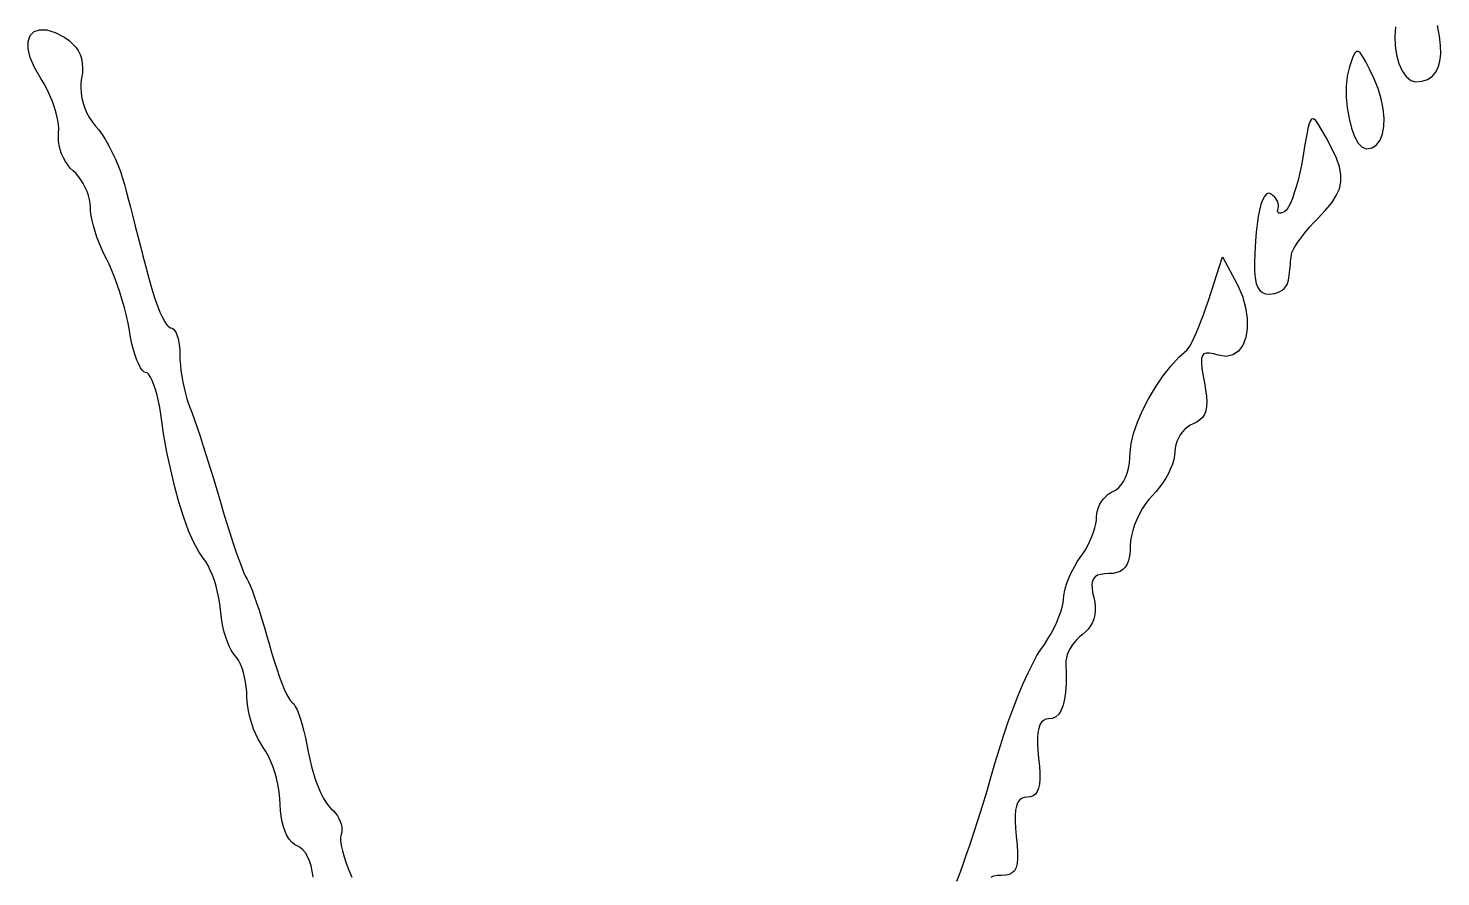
# Model space of a CAD drawing. Header units: millimetres. Extents: x 0 to 1242, y -2208 to 0.
# Drawn here: x 280.4 to 406.8, y -2132.1 to -2056.2 of the extents above; entities that cross this region are included whole.
import ezdxf

# ---------------------------------------------------------------- set-up
doc = ezdxf.new("R2010")
doc.units = ezdxf.units.MM
doc.layers.get('0').update_dxf_attribs({"linetype": 'CONTINUOUS'})

msp = doc.modelspace()

# ---------------------------------------------------------------- linework, layer by layer
for p, q in [((280.626125, -2056.873375), (280.963992, -2056.518968)), ((280.963992, -2056.518968), (281.452411, -2056.342389)), ((281.452411, -2056.342389), (282.080984, -2056.361176)), ((282.080984, -2056.361176), (282.839313, -2056.592867)), ((282.839313, -2056.592867), (283.717, -2057.055)), ((402.728112, -2056.084032), (402.657388, -2056.923543)), ((406.671182, -2056.919787), (406.495, -2055.976)), ((280.443639, -2058.045521), (280.449208, -2057.388072)), ((280.449208, -2057.388072), (280.626125, -2056.873375)), ((283.717, -2057.055), (284.091473, -2057.31474)), ((284.091473, -2057.31474), (284.414784, -2057.59428)), ((284.414784, -2057.59428), (284.687371, -2057.8947)), ((284.687371, -2057.8947), (284.909672, -2058.21708)), ((402.657388, -2056.923543), (402.688376, -2057.775336)), ((402.688376, -2057.775336), (402.813, -2058.601125)), ((406.764336, -2057.767616), (406.671182, -2056.919787)), ((406.774774, -2058.518689), (406.764336, -2057.767616)), ((280.619816, -2058.828184), (280.443639, -2058.045521)), ((280.988137, -2059.718523), (280.619816, -2058.828184)), ((284.909672, -2058.21708), (285.082125, -2058.5625)), ((285.082125, -2058.5625), (285.205168, -2058.93204)), ((285.205168, -2058.93204), (285.279239, -2059.32678)), ((398.78457, -2059.125248), (398.605, -2059.671)), ((398.94404, -2058.709864), (398.78457, -2059.125248)), ((399.09415, -2058.429756), (398.94404, -2058.709864)), ((399.24564, -2058.289832), (399.09415, -2058.429756)), ((399.40925, -2058.295), (399.24564, -2058.289832)), ((399.59572, -2058.450168), (399.40925, -2058.295)), ((399.81579, -2058.760244), (399.59572, -2058.450168)), ((400.0802, -2059.230136), (399.81579, -2058.760244)), ((402.813, -2058.601125), (403.023184, -2059.362624)), ((406.54875, -2059.727375), (406.702808, -2059.172208)), ((406.702808, -2059.172208), (406.774774, -2058.518689)), ((281.559, -2060.699), (280.988137, -2059.718523)), ((285.282217, -2060.19618), (285.212, -2060.673)), ((285.279239, -2059.32678), (285.304776, -2059.7478)), ((285.304776, -2059.7478), (285.282217, -2060.19618)), ((398.605, -2059.671), (398.41659, -2060.491245)), ((398.605, -2059.671), (398.605, -2059.671)), ((400.39969, -2059.864752), (400.0802, -2059.230136)), ((400.785, -2060.669), (400.39969, -2059.864752)), ((403.023184, -2059.362624), (403.310852, -2060.021547)), ((403.310852, -2060.021547), (403.667928, -2060.539608)), ((405.995606, -2060.539461), (406.312912, -2060.183392)), ((406.312912, -2060.183392), (406.54875, -2059.727375)), ((281.855952, -2061.179087), (281.559, -2060.699)), ((282.131376, -2061.688496), (281.855952, -2061.179087)), ((282.381924, -2062.216949), (282.131376, -2061.688496)), ((285.153962, -2061.106562), (285.141296, -2061.554896)), ((285.141296, -2061.554896), (285.172274, -2062.012074)), ((285.212, -2060.673), (285.153962, -2061.106562)), ((398.41659, -2060.491245), (398.32784, -2061.40512)), ((398.32784, -2061.40512), (398.32987, -2062.370235)), ((401.174289, -2061.603699), (400.785, -2060.669)), ((401.457312, -2062.524352), (401.174289, -2061.603699)), ((403.667928, -2060.539608), (404.086336, -2060.878521)), ((404.086336, -2060.878521), (404.558, -2061)), ((404.558, -2061), (405.117838, -2060.948563)), ((405.117838, -2060.948563), (405.597144, -2060.794784)), ((405.597144, -2060.794784), (405.995606, -2060.539461)), ((282.604248, -2062.754168), (282.381924, -2062.216949)), ((282.795, -2063.289875), (282.604248, -2062.754168)), ((285.172274, -2062.012074), (285.245168, -2062.472168)), ((285.245168, -2062.472168), (285.35825, -2062.92925)), ((285.35825, -2062.92925), (285.509792, -2063.377392)), ((398.32987, -2062.370235), (398.4138, -2063.3442)), ((401.636103, -2063.411093), (401.457312, -2062.524352)), ((282.950832, -2063.813792), (282.795, -2063.289875)), ((283.068396, -2064.315641), (282.950832, -2063.813792)), ((285.509792, -2063.377392), (285.698066, -2063.810666)), ((285.698066, -2063.810666), (285.921344, -2064.223144)), ((285.921344, -2064.223144), (286.177898, -2064.608898)), ((398.4138, -2063.3442), (398.57075, -2064.284625)), ((401.712696, -2064.244056), (401.636103, -2063.411093)), ((401.689125, -2065.003375), (401.712696, -2064.244056)), ((283.144344, -2064.785144), (283.068396, -2064.315641)), ((283.175328, -2065.212023), (283.144344, -2064.785144)), ((283.158, -2065.586), (283.175328, -2065.212023)), ((286.177898, -2064.608898), (286.466, -2064.962)), ((286.466, -2064.962), (286.754054, -2065.311384)), ((286.754054, -2065.311384), (287.049992, -2065.728232)), ((394.928261, -2065.034497), (394.783944, -2065.708608)), ((395.068552, -2064.584624), (394.928261, -2065.034497)), ((395.217375, -2064.348375), (395.068552, -2064.584624)), ((395.387288, -2064.315136), (395.217375, -2064.348375)), ((395.590849, -2064.474293), (395.387288, -2064.315136)), ((395.840616, -2064.815232), (395.590849, -2064.474293)), ((396.149147, -2065.327339), (395.840616, -2064.815232)), ((396.529, -2066), (396.149147, -2065.327339)), ((398.57075, -2064.284625), (398.79184, -2065.14912)), ((398.79184, -2065.14912), (399.06819, -2065.895295)), ((401.567424, -2065.669184), (401.689125, -2065.003375)), ((283.136639, -2065.940048), (283.158, -2065.586)), ((283.155952, -2066.309264), (283.136639, -2065.940048)), ((283.213233, -2066.686556), (283.155952, -2066.309264)), ((283.305776, -2067.064832), (283.213233, -2066.686556)), ((287.049992, -2065.728232), (287.348378, -2066.201588)), ((287.348378, -2066.201588), (287.643776, -2066.720496)), ((287.643776, -2066.720496), (287.93075, -2067.274)), ((394.623043, -2066.617571), (394.433, -2067.772)), ((394.783944, -2065.708608), (394.623043, -2066.617571)), ((397.048097, -2066.974048), (396.529, -2066)), ((399.06819, -2065.895295), (399.39092, -2066.48076)), ((399.39092, -2066.48076), (399.75115, -2066.863125)), ((400.633881, -2066.906891), (401.037768, -2066.640808)), ((401.037768, -2066.640808), (401.349627, -2066.221617)), ((401.349627, -2066.221617), (401.567424, -2065.669184)), ((283.430875, -2067.437), (283.305776, -2067.064832)), ((283.585824, -2067.795968), (283.430875, -2067.437)), ((283.767917, -2068.134644), (283.585824, -2067.795968)), ((287.93075, -2067.274), (288.203864, -2067.851144)), ((288.203864, -2067.851144), (288.457682, -2068.440972)), ((394.433, -2067.772), (394.308939, -2068.469941)), ((394.433, -2067.772), (394.433, -2067.772)), ((397.441056, -2067.834144), (397.048097, -2066.974048)), ((397.705579, -2068.602116), (397.441056, -2067.834144)), ((399.75115, -2066.863125), (400.14, -2067)), ((400.14, -2067), (400.633881, -2066.906891)), ((283.974448, -2068.445936), (283.767917, -2068.134644)), ((284.202711, -2068.722752), (283.974448, -2068.445936)), ((284.45, -2068.958), (284.202711, -2068.722752)), ((284.700436, -2069.192029), (284.45, -2068.958)), ((284.938368, -2069.464752), (284.700436, -2069.192029)), ((288.457682, -2068.440972), (288.686768, -2069.032528)), ((288.686768, -2069.032528), (288.885686, -2069.614856)), ((394.168192, -2069.147008), (394.014113, -2069.793067)), ((394.308939, -2068.469941), (394.168192, -2069.147008)), ((397.839368, -2069.299792), (397.705579, -2068.602116)), ((397.840125, -2069.949), (397.839368, -2069.299792)), ((285.160532, -2069.769323), (284.938368, -2069.464752)), ((285.363664, -2070.098896), (285.160532, -2069.769323)), ((285.5445, -2070.446625), (285.363664, -2070.098896)), ((285.699776, -2070.805664), (285.5445, -2070.446625)), ((288.885686, -2069.614856), (289.049, -2070.177)), ((289.049, -2070.177), (289.205681, -2070.776697)), ((393.850056, -2070.397984), (393.679375, -2070.951625)), ((394.014113, -2069.793067), (393.850056, -2070.397984)), ((397.705552, -2070.571568), (397.840125, -2069.949)), ((285.826228, -2071.169167), (285.699776, -2070.805664)), ((285.920592, -2071.530288), (285.826228, -2071.169167)), ((285.979604, -2071.882181), (285.920592, -2071.530288)), ((289.205681, -2070.776697), (289.385408, -2071.467696)), ((289.385408, -2071.467696), (289.583807, -2072.233059)), ((390.841632, -2071.580592), (390.69675, -2071.98725)), ((390.996486, -2071.271746), (390.841632, -2071.580592)), ((391.159224, -2071.067504), (390.996486, -2071.271746)), ((391.327758, -2070.974658), (391.159224, -2071.067504)), ((391.5, -2071), (391.327758, -2070.974658)), ((391.658027, -2071.091666), (391.5, -2071)), ((391.801096, -2071.199808), (391.658027, -2071.091666)), ((391.927689, -2071.321642), (391.801096, -2071.199808)), ((392.036288, -2071.454384), (391.927689, -2071.321642)), ((392.125375, -2071.59525), (392.036288, -2071.454384)), ((392.193432, -2071.741456), (392.125375, -2071.59525)), ((392.238941, -2071.890218), (392.193432, -2071.741456)), ((393.505424, -2071.443856), (393.331557, -2071.864543)), ((393.679375, -2070.951625), (393.505424, -2071.443856)), ((396.466873, -2072.497712), (397.021224, -2071.824096)), ((397.021224, -2071.824096), (397.433351, -2071.189324)), ((397.433351, -2071.189324), (397.705552, -2070.571568)), ((286, -2072.218), (285.979604, -2071.882181)), ((286.018936, -2072.571819), (286, -2072.218)), ((286.073728, -2072.975792), (286.018936, -2072.571819)), ((286.161352, -2073.420193), (286.073728, -2072.975792)), ((289.583807, -2072.233059), (289.796504, -2073.055848)), ((289.796504, -2073.055848), (290.019125, -2073.919125)), ((390.445254, -2073.066834), (390.342816, -2073.726176)), ((390.563928, -2072.484928), (390.445254, -2073.066834)), ((390.69675, -2071.98725), (390.563928, -2072.484928)), ((392.18416, -2072.555808), (392.192355, -2072.450146)), ((392.199125, -2072.640422), (392.18416, -2072.555808)), ((392.192355, -2072.450146), (392.225, -2072.324)), ((392.23596, -2072.703424), (392.199125, -2072.640422)), ((392.225, -2072.324), (392.256243, -2072.184274)), ((392.293375, -2072.74425), (392.23596, -2072.703424)), ((392.260384, -2072.038752), (392.238941, -2071.890218)), ((392.256243, -2072.184274), (392.260384, -2072.038752)), ((392.37008, -2072.762336), (392.293375, -2072.74425)), ((392.464785, -2072.757118), (392.37008, -2072.762336)), ((392.5762, -2072.728032), (392.464785, -2072.757118)), ((392.703035, -2072.674514), (392.5762, -2072.728032)), ((392.844, -2072.596), (392.703035, -2072.674514)), ((392.997491, -2072.450749), (392.844, -2072.596)), ((393.161128, -2072.203552), (392.997491, -2072.450749)), ((393.331557, -2071.864543), (393.161128, -2072.203552)), ((395.768, -2073.232), (396.466873, -2072.497712)), ((286.278784, -2073.895296), (286.161352, -2073.420193)), ((286.423, -2074.391375), (286.278784, -2073.895296)), ((290.019125, -2073.919125), (290.247296, -2074.805952)), ((390.342816, -2073.726176), (390.258702, -2074.456162)), ((394.732037, -2074.369078), (395.058888, -2073.987312)), ((395.058888, -2073.987312), (395.405851, -2073.606014)), ((395.405851, -2073.606014), (395.768, -2073.232)), ((286.590976, -2074.898704), (286.423, -2074.391375)), ((286.779688, -2075.407557), (286.590976, -2074.898704)), ((286.986112, -2075.908208), (286.779688, -2075.407557)), ((290.247296, -2074.805952), (290.476643, -2075.699391)), ((390.195, -2075.25), (390.1382, -2076.296923)), ((390.258702, -2074.456162), (390.195, -2075.25)), ((393.724273, -2075.764502), (393.921416, -2075.449024)), ((393.921416, -2075.449024), (394.158375, -2075.10675)), ((394.158375, -2075.10675), (394.430224, -2074.744496)), ((394.430224, -2074.744496), (394.732037, -2074.369078)), ((287.207224, -2076.390931), (286.986112, -2075.908208)), ((287.44, -2076.846), (287.207224, -2076.390931)), ((287.680725, -2077.324418), (287.44, -2076.846)), ((290.476643, -2075.699391), (290.702792, -2076.582504)), ((290.702792, -2076.582504), (290.921369, -2077.438353)), ((385.988, -2080.581), (387.267, -2076.662)), ((387.267, -2076.662), (388.582, -2079.171)), ((390.1382, -2076.296923), (390.11428, -2077.188224)), ((393.350548, -2077.089005), (393.376512, -2076.86696)), ((393.376512, -2076.86696), (393.400184, -2076.663035)), ((393.400184, -2076.663035), (393.421, -2076.482)), ((393.421, -2076.482), (393.469139, -2076.287806)), ((393.469139, -2076.287806), (393.571872, -2076.046368)), ((393.571872, -2076.046368), (393.724273, -2075.764502)), ((287.92484, -2077.874704), (287.680725, -2077.324418)), ((288.168055, -2078.483406), (287.92484, -2077.874704)), ((290.921369, -2077.438353), (291.128, -2078.25)), ((390.11428, -2077.188224), (390.12606, -2077.934601)), ((390.12606, -2077.934601), (390.17636, -2078.546752)), ((393.206088, -2078.30408), (393.235052, -2078.062985)), ((393.235052, -2078.062985), (393.264544, -2077.81616)), ((393.264544, -2077.81616), (393.294, -2077.568375)), ((393.294, -2077.568375), (393.322856, -2077.3244)), ((393.322856, -2077.3244), (393.350548, -2077.089005)), ((288.40608, -2079.137072), (288.168055, -2078.483406)), ((288.634625, -2079.82225), (288.40608, -2079.137072)), ((291.128, -2078.25), (291.334376, -2079.017959)), ((291.334376, -2079.017959), (291.551648, -2079.747392)), ((388.582, -2079.171), (389.033609, -2080.193466)), ((390.17636, -2078.546752), (390.268, -2079.035375)), ((390.268, -2079.035375), (390.4038, -2079.411168)), ((392.76152, -2079.487216), (392.90828, -2079.323408)), ((392.90828, -2079.323408), (393.02468, -2079.144192)), ((393.02468, -2079.144192), (393.10712, -2078.952184)), ((393.10712, -2078.952184), (393.152, -2078.75)), ((393.152, -2078.75), (393.178216, -2078.534675)), ((393.178216, -2078.534675), (393.206088, -2078.30408)), ((288.8494, -2080.525488), (288.634625, -2079.82225)), ((289.046115, -2081.233334), (288.8494, -2080.525488)), ((291.551648, -2079.747392), (291.775532, -2080.428333)), ((291.775532, -2080.428333), (292.001744, -2081.050816)), ((385.772972, -2081.220972), (385.988, -2080.581)), ((389.033609, -2080.193466), (389.326752, -2081.204808)), ((390.4038, -2079.411168), (390.58658, -2079.684829)), ((390.58658, -2079.684829), (390.81916, -2079.867056)), ((390.81916, -2079.867056), (391.10436, -2079.968547)), ((391.10436, -2079.968547), (391.445, -2080)), ((391.445, -2080), (391.69832, -2079.983576)), ((391.69832, -2079.983576), (391.94288, -2079.936048)), ((391.94288, -2079.936048), (392.17508, -2079.860032)), ((392.17508, -2079.860032), (392.39132, -2079.758144)), ((392.39132, -2079.758144), (392.588, -2079.633)), ((392.588, -2079.633), (392.76152, -2079.487216)), ((289.22048, -2081.932336), (289.046115, -2081.233334)), ((289.368205, -2082.609042), (289.22048, -2081.932336)), ((292.001744, -2081.050816), (292.226, -2081.604875)), ((292.226, -2081.604875), (292.444016, -2082.080544)), ((385.330244, -2082.433884), (385.552376, -2081.841696)), ((385.552376, -2081.841696), (385.772972, -2081.220972)), ((389.326752, -2081.204808), (389.469103, -2082.176442)), ((289.485, -2083.25), (289.368205, -2082.609042)), ((292.444016, -2082.080544), (292.651508, -2082.467857)), ((292.651508, -2082.467857), (292.844192, -2082.756848)), ((292.844192, -2082.756848), (293.017784, -2082.937551)), ((293.017784, -2082.937551), (293.168, -2083)), ((293.168, -2083), (293.30259, -2083.032261)), ((293.30259, -2083.032261), (293.4304, -2083.125608)), ((293.4304, -2083.125608), (293.54969, -2083.274887)), ((384.8975, -2083.4955), (385.110608, -2082.988248)), ((385.110608, -2082.988248), (385.330244, -2082.433884)), ((389.468336, -2083.079784), (389.332125, -2083.88625)), ((389.469103, -2082.176442), (389.468336, -2083.079784)), ((289.59405, -2083.856309), (289.485, -2083.25)), ((289.71936, -2084.432192), (289.59405, -2083.856309)), ((289.85787, -2084.969783), (289.71936, -2084.432192)), ((293.54969, -2083.274887), (293.65872, -2083.474944)), ((293.65872, -2083.474944), (293.75575, -2083.720625)), ((293.75575, -2083.720625), (293.83904, -2084.006776)), ((293.83904, -2084.006776), (293.90685, -2084.328243)), ((293.90685, -2084.328243), (293.95744, -2084.679872)), ((384.337664, -2084.641704), (384.506996, -2084.331516)), ((384.506996, -2084.331516), (384.694952, -2083.946352)), ((384.694952, -2083.946352), (384.8975, -2083.4955)), ((389.332125, -2083.88625), (389.068144, -2084.567256)), ((290.00652, -2085.461216), (289.85787, -2084.969783)), ((290.16225, -2085.898625), (290.00652, -2085.461216)), ((293.95744, -2084.679872), (293.98907, -2085.056509)), ((293.98907, -2085.056509), (294, -2085.453)), ((294, -2085.453), (294.012272, -2085.879706)), ((382.632384, -2086.43192), (383.352373, -2085.641695)), ((383.352373, -2085.641695), (384.071, -2085)), ((384.071, -2085), (384.190988, -2084.867628)), ((384.190988, -2084.867628), (384.337664, -2084.641704)), ((385.455875, -2085.507625), (385.380896, -2085.764952)), ((385.595264, -2085.345128), (385.455875, -2085.507625)), ((385.803617, -2085.268539), (385.595264, -2085.345128)), ((386.085488, -2085.268936), (385.803617, -2085.268539)), ((386.445431, -2085.337397), (386.085488, -2085.268936)), ((386.888, -2085.465), (386.445431, -2085.337397)), ((387.586321, -2085.571674), (386.888, -2085.465)), ((388.187568, -2085.438552), (387.586321, -2085.571674)), ((388.684067, -2085.094218), (388.187568, -2085.438552)), ((389.068144, -2084.567256), (388.684067, -2085.094218)), ((290.322, -2086.274144), (290.16225, -2085.898625)), ((290.48271, -2086.579907), (290.322, -2086.274144)), ((290.64132, -2086.808048), (290.48271, -2086.579907)), ((290.79477, -2086.950701), (290.64132, -2086.808048)), ((290.94, -2087), (290.79477, -2086.950701)), ((294.012272, -2085.879706), (294.047776, -2086.343768)), ((294.047776, -2086.343768), (294.104544, -2086.835202)), ((294.104544, -2086.835202), (294.180608, -2087.344024)), ((381.929171, -2087.337885), (382.632384, -2086.43192)), ((385.380896, -2085.764952), (385.365773, -2086.126031)), ((385.365773, -2086.126031), (385.405952, -2086.599784)), ((385.405952, -2086.599784), (385.496879, -2087.195133)), ((291.084129, -2087.049326), (290.94, -2087)), ((291.233832, -2087.192048), (291.084129, -2087.049326)), ((291.386283, -2087.420282), (291.233832, -2087.192048)), ((291.538656, -2087.726144), (291.386283, -2087.420282)), ((291.688125, -2088.10175), (291.538656, -2087.726144)), ((291.831864, -2088.539216), (291.688125, -2088.10175)), ((294.180608, -2087.344024), (294.274, -2087.86025)), ((294.274, -2087.86025), (294.382752, -2088.373896)), ((381.260872, -2088.3268), (381.929171, -2087.337885)), ((385.496879, -2087.195133), (385.634, -2087.921)), ((385.634, -2087.921), (385.749169, -2088.564544)), ((291.967047, -2089.030658), (291.831864, -2088.539216)), ((292.090848, -2089.568192), (291.967047, -2089.030658)), ((294.382752, -2088.373896), (294.504896, -2088.874978)), ((294.504896, -2088.874978), (294.638464, -2089.353512)), ((294.638464, -2089.353512), (294.781488, -2089.799514)), ((380.101568, -2090.42232), (380.645625, -2089.365875)), ((380.645625, -2089.365875), (381.260872, -2088.3268)), ((385.749169, -2088.564544), (385.820112, -2089.132512)), ((385.820112, -2089.132512), (385.845383, -2089.630208)), ((292.200441, -2090.143934), (292.090848, -2089.568192)), ((292.293, -2090.75), (292.200441, -2090.143934)), ((292.547341, -2092.456177), (292.293, -2090.75)), ((294.781488, -2089.799514), (294.932, -2090.203)), ((294.932, -2090.203), (295.105547, -2090.653125)), ((295.105547, -2090.653125), (295.314656, -2091.23408)), ((379.646839, -2091.463345), (380.101568, -2090.42232)), ((385.632704, -2090.754704), (385.460827, -2091.024352)), ((385.753125, -2090.436), (385.632704, -2090.754704)), ((385.823536, -2090.062936), (385.753125, -2090.436)), ((385.845383, -2089.630208), (385.823536, -2090.062936)), ((295.314656, -2091.23408), (295.553729, -2091.928435)), ((295.553729, -2091.928435), (295.817168, -2092.71876)), ((379.299576, -2092.45616), (379.646839, -2091.463345)), ((384.110784, -2091.884952), (383.878276, -2092.089313)), ((384.359828, -2091.717419), (384.110784, -2091.884952)), ((384.622, -2091.592), (384.359828, -2091.717419)), ((384.956921, -2091.437696), (384.622, -2091.592)), ((385.236048, -2091.250248), (384.956921, -2091.437696)), ((385.460827, -2091.024352), (385.236048, -2091.250248)), ((292.845608, -2094.122736), (292.547341, -2092.456177)), ((295.817168, -2092.71876), (296.099375, -2093.587625)), ((379.077917, -2093.367975), (379.299576, -2092.45616)), ((383.181764, -2093.169317), (383.083056, -2093.478528)), ((383.314048, -2092.870504), (383.181764, -2093.169317)), ((383.4765, -2092.587375), (383.314048, -2092.870504)), ((383.665712, -2092.325216), (383.4765, -2092.587375)), ((383.878276, -2092.089313), (383.665712, -2092.325216)), ((293.181867, -2095.729619), (292.845608, -2094.122736)), ((296.099375, -2093.587625), (296.394752, -2094.5176)), ((296.394752, -2094.5176), (296.697701, -2095.491255)), ((378.981112, -2094.655796), (379, -2094.166)), ((379, -2094.166), (379.077917, -2093.367975)), ((382.9737, -2094.439267), (382.8976, -2094.806016)), ((383, -2094.107), (382.9737, -2094.439267)), ((383.021332, -2093.792851), (383, -2094.107)), ((383.083056, -2093.478528), (383.021332, -2093.792851)), ((293.550184, -2097.256768), (293.181867, -2095.729619)), ((296.697701, -2095.491255), (297.002624, -2096.49116)), ((378.718528, -2096.007344), (378.837784, -2095.582492)), ((378.837784, -2095.582492), (378.926176, -2095.129968)), ((378.926176, -2095.129968), (378.981112, -2094.655796)), ((382.6128, -2095.610248), (382.4125, -2096.031375)), ((382.7759, -2095.199069), (382.6128, -2095.610248)), ((382.8976, -2094.806016), (382.7759, -2095.199069)), ((297.002624, -2096.49116), (297.303923, -2097.499885)), ((377.984704, -2097.309552), (378.201496, -2097.055628)), ((378.201496, -2097.055628), (378.397792, -2096.749936)), ((378.397792, -2096.749936), (378.571, -2096.3985)), ((378.571, -2096.3985), (378.718528, -2096.007344)), ((381.9171, -2096.870761), (381.6304, -2097.272664)), ((382.1792, -2096.454272), (381.9171, -2096.870761)), ((382.4125, -2096.031375), (382.1792, -2096.454272)), ((293.944625, -2098.684125), (293.550184, -2097.256768)), ((297.303923, -2097.499885), (297.596, -2098.5)), ((376.440625, -2098.544875), (376.6156, -2098.307232)), ((376.6156, -2098.307232), (376.812175, -2098.092941)), ((376.812175, -2098.092941), (377.0272, -2097.906784)), ((377.0272, -2097.906784), (377.257525, -2097.753543)), ((377.257525, -2097.753543), (377.5, -2097.638)), ((377.5, -2097.638), (377.750008, -2097.505684)), ((377.750008, -2097.505684), (377.984704, -2097.309552)), ((380.6767, -2098.356175), (380.3696, -2098.7584)), ((381, -2098), (380.6767, -2098.356175)), ((381.3233, -2097.651803), (381, -2098)), ((381.6304, -2097.272664), (381.3233, -2097.651803)), ((294.359256, -2099.991632), (293.944625, -2098.684125)), ((297.596, -2098.5), (297.885045, -2099.48305)), ((297.885045, -2099.48305), (298.177, -2100.4424)), ((376.019725, -2099.633327), (376.0768, -2099.350096)), ((376.0768, -2099.350096), (376.168075, -2099.071089)), ((376.168075, -2099.071089), (376.2904, -2098.801088)), ((376.2904, -2098.801088), (376.440625, -2098.544875)), ((380.0829, -2099.197225), (379.8208, -2099.6632)), ((380.3696, -2098.7584), (380.0829, -2099.197225)), ((294.788143, -2101.159231), (294.359256, -2099.991632)), ((298.177, -2100.4424), (298.466795, -2101.36335)), ((375.835435, -2100.913812), (375.9248, -2100.551768)), ((375.9248, -2100.551768), (375.980685, -2100.216616)), ((375.980685, -2100.216616), (376, -2099.916)), ((376, -2099.916), (376.019725, -2099.633327)), ((379.3872, -2100.6388), (379.2241, -2101.129525)), ((379.5875, -2100.146875), (379.3872, -2100.6388)), ((379.8208, -2099.6632), (379.5875, -2100.146875)), ((295.225352, -2102.166864), (294.788143, -2101.159231)), ((298.466795, -2101.36335), (298.74936, -2102.2312)), ((375.204975, -2102.478028), (375.39736, -2102.084856)), ((375.39736, -2102.084856), (375.568625, -2101.688)), ((375.568625, -2101.688), (375.71568, -2101.295104)), ((375.71568, -2101.295104), (375.835435, -2100.913812)), ((379.0263, -2102.069575), (379, -2102.5)), ((379.1024, -2101.6096), (379.0263, -2102.069575)), ((379.2241, -2101.129525), (379.1024, -2101.6096)), ((295.664949, -2102.994473), (295.225352, -2102.166864)), ((296.101, -2103.622), (295.664949, -2102.994473)), ((298.74936, -2102.2312), (299.019625, -2103.03125)), ((299.019625, -2103.03125), (299.27252, -2103.7488)), ((374.532, -2103.559), (374.769205, -2103.222744)), ((374.769205, -2103.222744), (374.99456, -2102.859872)), ((374.99456, -2102.859872), (375.204975, -2102.478028)), ((378.983514, -2103.005456), (378.932912, -2103.448128)), ((379, -2102.5), (378.983514, -2103.005456)), ((296.314184, -2103.915018), (296.101, -2103.622)), ((296.522592, -2104.271024), (296.314184, -2103.915018)), ((296.723008, -2104.680346), (296.522592, -2104.271024)), ((299.27252, -2103.7488), (299.502975, -2104.36915)), ((299.502975, -2104.36915), (299.70592, -2104.8776)), ((373.65984, -2105.049864), (373.854885, -2104.649467)), ((373.854885, -2104.649467), (374.06736, -2104.262288)), ((374.06736, -2104.262288), (374.294115, -2103.896181)), ((374.294115, -2103.896181), (374.532, -2103.559)), ((378.355024, -2104.636096), (378.108102, -2104.798688)), ((378.55925, -2104.422), (378.355024, -2104.636096)), ((378.722496, -2104.154144), (378.55925, -2104.422)), ((378.846478, -2103.830272), (378.722496, -2104.154144)), ((378.932912, -2103.448128), (378.846478, -2103.830272)), ((296.912216, -2105.133312), (296.723008, -2104.680346)), ((297.087, -2105.62025), (296.912216, -2105.133312)), ((297.244144, -2106.131488), (297.087, -2105.62025)), ((299.70592, -2104.8776), (299.876285, -2105.25945)), ((299.876285, -2105.25945), (300.009, -2105.5)), ((300.009, -2105.5), (300.135929, -2105.724449)), ((300.135929, -2105.724449), (300.289552, -2106.059712)), ((373.210785, -2106.251823), (373.33464, -2105.858896)), ((373.33464, -2105.858896), (373.485375, -2105.455625)), ((373.485375, -2105.455625), (373.65984, -2105.049864)), ((375.616488, -2105.68256), (375.574139, -2105.960155)), ((375.713125, -2105.458125), (375.616488, -2105.68256)), ((375.866432, -2105.28304), (375.713125, -2105.458125)), ((376.078791, -2105.153495), (375.866432, -2105.28304)), ((376.352584, -2105.06568), (376.078791, -2105.153495)), ((376.690193, -2105.015785), (376.352584, -2105.06568)), ((377.094, -2105), (376.690193, -2105.015785)), ((377.479306, -2104.978384), (377.094, -2105)), ((377.816768, -2104.912032), (377.479306, -2104.978384)), ((378.108102, -2104.798688), (377.816768, -2104.912032)), ((297.380432, -2106.657354), (297.244144, -2106.131488)), ((297.492648, -2107.188176), (297.380432, -2106.657354)), ((297.577576, -2107.714282), (297.492648, -2107.188176)), ((300.289552, -2106.059712), (300.465723, -2106.493663)), ((300.465723, -2106.493663), (300.660296, -2107.014176)), ((300.660296, -2107.014176), (300.869125, -2107.609125)), ((373.032, -2107.29), (373.056315, -2106.975229)), ((373.056315, -2106.975229), (373.11696, -2106.626552)), ((373.11696, -2106.626552), (373.210785, -2106.251823)), ((375.574139, -2105.960155), (375.583696, -2106.29472)), ((375.583696, -2106.29472), (375.642777, -2106.690065)), ((375.642777, -2106.690065), (375.749, -2107.15)), ((375.749, -2107.15), (375.83182, -2107.547314)), ((297.632, -2108.226), (297.577576, -2107.714282)), ((297.683655, -2108.731172), (297.632, -2108.226)), ((300.869125, -2107.609125), (301.088064, -2108.266384)), ((301.088064, -2108.266384), (301.312967, -2108.973827)), ((372.62832, -2108.8704), (372.794535, -2108.414775)), ((372.794535, -2108.414775), (372.92004, -2107.9932)), ((372.92004, -2107.9932), (373.000605, -2107.615125)), ((373.000605, -2107.615125), (373.032, -2107.29)), ((375.8687, -2108.316418), (375.82444, -2108.682736)), ((375.83182, -2107.547314), (375.87144, -2107.937032)), ((375.87144, -2107.937032), (375.8687, -2108.316418)), ((297.76, -2109.238336), (297.683655, -2108.731172)), ((297.858305, -2109.738864), (297.76, -2109.238336)), ((301.312967, -2108.973827), (301.539688, -2109.719328)), ((301.539688, -2109.719328), (301.764081, -2110.490761)), ((372.19068, -2109.846), (372.425625, -2109.350625)), ((372.425625, -2109.350625), (372.62832, -2108.8704)), ((375.45094, -2109.675922), (375.249, -2109.962608)), ((375.61472, -2109.365224), (375.45094, -2109.675922)), ((375.7395, -2109.03325), (375.61472, -2109.365224)), ((375.82444, -2108.682736), (375.7395, -2109.03325)), ((297.97584, -2110.224128), (297.858305, -2109.738864)), ((298.109875, -2110.6855), (297.97584, -2110.224128)), ((298.25768, -2111.114352), (298.109875, -2110.6855)), ((301.764081, -2110.490761), (301.982, -2111.276)), ((371.334645, -2111.328525), (371.64096, -2110.8444)), ((371.64096, -2110.8444), (371.927715, -2110.347075)), ((371.927715, -2110.347075), (372.19068, -2109.846)), ((374.240672, -2110.89044), (374.019328, -2111.14375)), ((374.479944, -2110.65837), (374.240672, -2110.89044)), ((374.734, -2110.453), (374.479944, -2110.65837)), ((375.00974, -2110.222546), (374.734, -2110.453)), ((375.249, -2109.962608), (375.00974, -2110.222546)), ((298.416525, -2111.502056), (298.25768, -2111.114352)), ((298.58368, -2111.839984), (298.416525, -2111.502056)), ((298.756415, -2112.119508), (298.58368, -2111.839984)), ((298.932, -2112.332), (298.756415, -2112.119508)), ((301.982, -2111.276), (302.201148, -2112.05413)), ((302.201148, -2112.05413), (302.429104, -2112.80556)), ((370.663799, -2112.326818), (371.013, -2111.79)), ((371.013, -2111.79), (371.334645, -2111.328525)), ((373.494304, -2111.97652), (373.376112, -2112.26019)), ((373.643, -2111.69225), (373.494304, -2111.97652)), ((373.819056, -2111.41284), (373.643, -2111.69225)), ((374.019328, -2111.14375), (373.819056, -2111.41284)), ((299.104545, -2112.538852), (298.932, -2112.332)), ((299.26848, -2112.802056), (299.104545, -2112.538852)), ((299.421555, -2113.113884), (299.26848, -2112.802056)), ((299.56152, -2113.466608), (299.421555, -2113.113884)), ((299.686125, -2113.8525), (299.56152, -2113.466608)), ((302.429104, -2112.80556), (302.661536, -2113.51925)), ((302.661536, -2113.51925), (302.894112, -2114.18416)), ((369.863493, -2113.873266), (370.277752, -2113.028384)), ((370.277752, -2113.028384), (370.663799, -2112.326818)), ((373.243816, -2112.80389), (373.236, -2113.053)), ((373.236, -2113.053), (373.270456, -2114.004351)), ((373.291568, -2112.5378), (373.243816, -2112.80389)), ((373.376112, -2112.26019), (373.291568, -2112.5378)), ((299.79312, -2114.263832), (299.686125, -2113.8525)), ((299.880255, -2114.692876), (299.79312, -2114.263832)), ((299.94528, -2115.131904), (299.880255, -2114.692876)), ((302.894112, -2114.18416), (303.1225, -2114.78925)), ((369.429656, -2114.840032), (369.863493, -2113.873266)), ((373.270456, -2114.004351), (373.263848, -2114.851968)), ((299.985945, -2115.573188), (299.94528, -2115.131904)), ((300, -2116.009), (299.985945, -2115.573188)), ((300.019315, -2116.456269), (300, -2116.009)), ((303.1225, -2114.78925), (303.342368, -2115.32348)), ((303.342368, -2115.32348), (303.549384, -2115.77581)), ((303.549384, -2115.77581), (303.739216, -2116.1352)), ((368.537784, -2117.053488), (368.984875, -2115.90725)), ((368.984875, -2115.90725), (369.429656, -2114.840032)), ((373.215912, -2115.596697), (373.126384, -2116.239384)), ((373.263848, -2114.851968), (373.215912, -2115.596697)), ((300.0752, -2116.930712), (300.019315, -2116.456269)), ((300.164565, -2117.422783), (300.0752, -2116.930712)), ((303.739216, -2116.1352), (303.907532, -2116.39061)), ((303.907532, -2116.39061), (304.05, -2116.531)), ((304.05, -2116.531), (304.184227, -2116.660346)), ((304.184227, -2116.660346), (304.328696, -2116.883808)), ((304.328696, -2116.883808), (304.480389, -2117.192122)), ((304.480389, -2117.192122), (304.636288, -2117.576024)), ((368.097017, -2118.257314), (368.537784, -2117.053488)), ((372.821496, -2117.222016), (372.605608, -2117.563653)), ((372.995, -2116.780875), (372.821496, -2117.222016)), ((373.126384, -2116.239384), (372.995, -2116.780875)), ((300.28432, -2117.922936), (300.164565, -2117.422783)), ((300.431375, -2118.421625), (300.28432, -2117.922936)), ((300.60264, -2118.909304), (300.431375, -2118.421625)), ((304.636288, -2117.576024), (304.793375, -2118.02625)), ((304.793375, -2118.02625), (304.948632, -2118.533536)), ((304.948632, -2118.533536), (305.099041, -2119.088618)), ((367.671208, -2119.497296), (368.097017, -2118.257314)), ((370.91908, -2118.536768), (370.81375, -2118.84475)), ((371.06011, -2118.299754), (370.91908, -2118.536768)), ((371.2372, -2118.132256), (371.06011, -2118.299754)), ((371.45071, -2118.032822), (371.2372, -2118.132256)), ((371.701, -2118), (371.45071, -2118.032822)), ((372.045624, -2117.951799), (371.701, -2118)), ((372.347072, -2117.806632), (372.045624, -2117.951799)), ((372.605608, -2117.563653), (372.347072, -2117.806632)), ((300.795025, -2119.376427), (300.60264, -2118.909304)), ((301.00544, -2119.813448), (300.795025, -2119.376427)), ((301.230795, -2120.210821), (301.00544, -2119.813448)), ((305.099041, -2119.088618), (305.241584, -2119.682232)), ((305.241584, -2119.682232), (305.373243, -2120.305114)), ((367.268991, -2120.752002), (367.671208, -2119.497296)), ((370.70875, -2119.679426), (370.70836, -2120.209024)), ((370.74376, -2119.225152), (370.70875, -2119.679426)), ((370.81375, -2118.84475), (370.74376, -2119.225152)), ((301.468, -2120.559), (301.230795, -2120.210821)), ((301.705885, -2120.91395), (301.468, -2120.559)), ((301.93264, -2121.33148), (301.705885, -2120.91395)), ((305.373243, -2120.305114), (305.491, -2120.948)), ((305.491, -2120.948), (305.616472, -2121.599205)), ((366.899, -2122), (367.268991, -2120.752002)), ((370.70836, -2120.209024), (370.74223, -2120.815398)), ((370.74223, -2120.815398), (370.81, -2121.5)), ((302.145115, -2121.80091), (301.93264, -2121.33148)), ((302.34016, -2122.31156), (302.145115, -2121.80091)), ((302.514625, -2122.85275), (302.34016, -2122.31156)), ((305.616472, -2121.599205), (305.770456, -2122.24672)), ((305.770456, -2122.24672), (305.948704, -2122.879895)), ((366.538186, -2123.251825), (366.899, -2122)), ((370.81, -2121.5), (370.881495, -2122.214491)), ((370.881495, -2122.214491), (370.91768, -2122.838208)), ((302.66536, -2123.4138), (302.514625, -2122.85275)), ((302.789215, -2123.98403), (302.66536, -2123.4138)), ((305.948704, -2122.879895), (306.146968, -2123.48808)), ((306.146968, -2123.48808), (306.361, -2124.060625)), ((366.162528, -2124.5176), (366.538186, -2123.251825)), ((370.917505, -2123.374817), (370.87992, -2123.827984)), ((370.91768, -2122.838208), (370.917505, -2123.374817)), ((302.88304, -2124.55276), (302.789215, -2123.98403)), ((302.943685, -2125.10931), (302.88304, -2124.55276)), ((306.361, -2124.060625), (306.586552, -2124.58688)), ((306.586552, -2124.58688), (306.819376, -2125.056195)), ((365.779202, -2125.775275), (366.162528, -2124.5176)), ((370.33448, -2124.879552), (370.094095, -2124.970499)), ((370.532205, -2124.723493), (370.33448, -2124.879552)), ((370.68832, -2124.498656), (370.532205, -2124.723493)), ((370.803875, -2124.201375), (370.68832, -2124.498656)), ((370.87992, -2123.827984), (370.803875, -2124.201375)), ((302.968, -2125.643), (302.943685, -2125.10931)), ((302.991699, -2126.187043), (302.968, -2125.643)), ((306.819376, -2125.056195), (307.055224, -2125.45792)), ((307.055224, -2125.45792), (307.289848, -2125.781405)), ((307.289848, -2125.781405), (307.519, -2126.016)), ((307.519, -2126.016), (307.733153, -2126.214148)), ((365.395384, -2127.0028), (365.779202, -2125.775275)), ((368.816125, -2125.798625), (368.74008, -2126.172016)), ((368.93168, -2125.501344), (368.816125, -2125.798625)), ((369.087795, -2125.276507), (368.93168, -2125.501344)), ((369.28552, -2125.120448), (369.087795, -2125.276507)), ((369.525905, -2125.029501), (369.28552, -2125.120448)), ((369.81, -2125), (369.525905, -2125.029501)), ((370.094095, -2124.970499), (369.81, -2125)), ((303.049952, -2126.706864), (302.991699, -2126.187043)), ((303.140593, -2127.197201), (303.049952, -2126.706864)), ((303.261456, -2127.652792), (303.140593, -2127.197201)), ((307.733153, -2126.214148), (307.924944, -2126.432744)), ((307.924944, -2126.432744), (308.092471, -2126.666916)), ((308.092471, -2126.666916), (308.233832, -2126.911792)), ((308.233832, -2126.911792), (308.347125, -2127.1625)), ((308.347125, -2127.1625), (308.430448, -2127.414168)), ((308.430448, -2127.414168), (308.481899, -2127.661924)), ((365.01825, -2128.178125), (365.395384, -2127.0028)), ((368.702495, -2126.625183), (368.70232, -2127.161792)), ((368.70232, -2127.161792), (368.738505, -2127.785509)), ((368.74008, -2126.172016), (368.702495, -2126.625183)), ((303.410375, -2128.068375), (303.261456, -2127.652792)), ((303.585184, -2128.438688), (303.410375, -2128.068375)), ((303.783717, -2128.758469), (303.585184, -2128.438688)), ((308.426, -2128.333), (308.378743, -2128.576629)), ((308.378743, -2128.576629), (308.385384, -2128.909112)), ((308.481577, -2128.126212), (308.426, -2128.333)), ((308.499576, -2127.900896), (308.481577, -2128.126212)), ((308.481899, -2127.661924), (308.499576, -2127.900896)), ((364.654976, -2129.2792), (365.01825, -2128.178125)), ((368.738505, -2127.785509), (368.81, -2128.5)), ((368.81, -2128.5), (368.890214, -2129.281316)), ((304.003808, -2129.022456), (303.783717, -2128.758469)), ((304.243291, -2129.225387), (304.003808, -2129.022456)), ((304.5, -2129.362), (304.243291, -2129.225387)), ((304.767261, -2129.503144), (304.5, -2129.362)), ((305.011968, -2129.710672), (304.767261, -2129.503144)), ((305.232807, -2129.981128), (305.011968, -2129.710672)), ((308.385384, -2128.909112), (308.442641, -2129.319643)), ((308.442641, -2129.319643), (308.547232, -2129.797416)), ((308.547232, -2129.797416), (308.695875, -2130.331625)), ((364.312738, -2130.283975), (364.654976, -2129.2792)), ((368.890214, -2129.281316), (368.931872, -2129.943808)), ((305.428464, -2130.311056), (305.232807, -2129.981128)), ((305.597625, -2130.697), (305.428464, -2130.311056)), ((305.738976, -2131.135504), (305.597625, -2130.697)), ((305.851203, -2131.623112), (305.738976, -2131.135504)), ((308.695875, -2130.331625), (308.885288, -2130.911464)), ((308.885288, -2130.911464), (309.112189, -2131.526127)), ((363.720074, -2131.916425), (363.998712, -2131.1704)), ((363.998712, -2131.1704), (364.312738, -2130.283975)), ((368.886416, -2130.946784), (368.79275, -2131.3045)), ((368.931698, -2130.496092), (368.886416, -2130.946784)), ((368.931872, -2129.943808), (368.931698, -2130.496092)), ((305.932992, -2132.156368), (305.851203, -2131.623112)), ((309.112189, -2131.526127), (309.373296, -2132.164808)), ((363.484, -2132.5), (363.720074, -2131.916425)), ((366.786736, -2132.080328), (366.535634, -2132.191457)), ((367.101942, -2132.018891), (366.786736, -2132.080328)), ((367.484, -2132), (367.101942, -2132.018891)), ((367.868726, -2131.977924), (367.484, -2132)), ((368.188688, -2131.905952), (367.868726, -2131.977924)), ((368.447162, -2131.775468), (368.188688, -2131.905952)), ((368.647424, -2131.577856), (368.447162, -2131.775468)), ((368.79275, -2131.3045), (368.647424, -2131.577856))]:
    msp.add_line(p, q)

doc.saveas('drawing.dxf')
